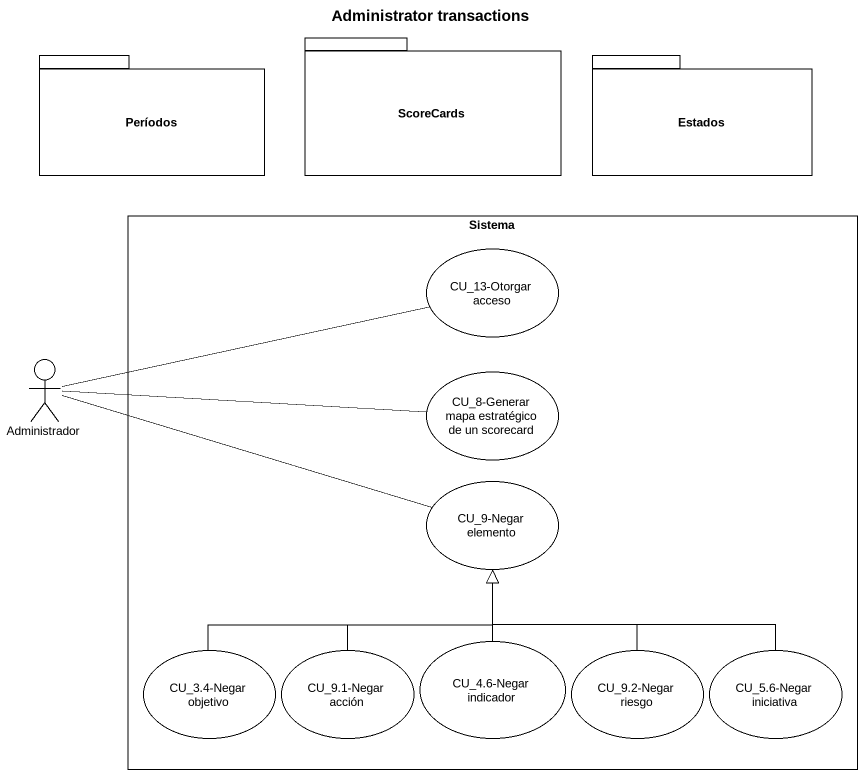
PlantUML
@startuml
title Administrator transactions
package ScoreCards {
}
package Períodos {
}
package Estados {
}
rectangle Sistema {
  usecase "CU_13-Otorgar acceso" as CU_13_Otorgar_acceso
  usecase "CU_8-Generar mapa estratégico de un scorecard" as CU_8_Generar_mapa
  usecase "CU_9-Negar elemento" as CU_9_Negar_elemento
  usecase "CU_3.4-Negar objetivo" as CU_3_4_Negar_objetivo
  usecase "CU_9.1-Negar acción" as CU_9_1_Negar_acción
  usecase "CU_4.6-Negar indicador" as CU_4_6_Negar_indicador
  usecase "CU_9.2-Negar riesgo" as CU_9_2_Negar_riesgo
  usecase "CU_5.6-Negar iniciativa" as CU_5_6_Negar_iniciativa
}
actor Administrador
Administrador -right- CU_13_Otorgar_acceso
Administrador -right- CU_8_Generar_mapa
Administrador -right- CU_9_Negar_elemento
CU_3_4_Negar_objetivo -right-|> CU_9_Negar_elemento
CU_9_1_Negar_acción -up-|> CU_9_Negar_elemento
CU_4_6_Negar_indicador -up-|> CU_9_Negar_elemento
CU_9_2_Negar_riesgo -up-|> CU_9_Negar_elemento
CU_5_6_Negar_iniciativa -left-|> CU_9_Negar_elemento
@enduml
